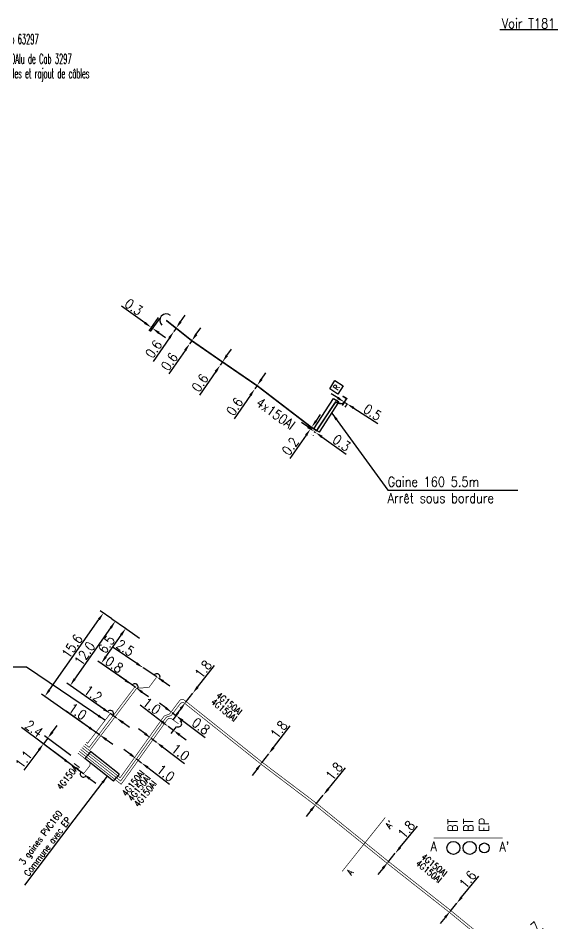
# Model space of a CAD drawing. Header units: millimetres. Extents: x 80000 to 81010, y 144000 to 145002.
# Drawn here: x 80794.9 to 80876.8, y 144131.1 to 144269.8 of the extents above; entities that cross this region are included whole.
import ezdxf
from ezdxf.enums import TextEntityAlignment as Align

# ---------------------------------------------------------------- set-up
doc = ezdxf.new("R2010")
doc.units = ezdxf.units.MM
doc.header["$PDMODE"] = 34
doc.linetypes.add('B_ST_AL', pattern=[2000, 1000, 1000])
doc.layers.get('0').update_dxf_attribs({"linetype": 'CONTINUOUS'})
doc.layers.get('Defpoints').update_dxf_attribs({"linetype": 'CONTINUOUS'})
for name, color, linetype in [('B_100', 3, 'CONTINUOUS'), ('B_110', 1, 'CONTINUOUS'), ('B_200', 7, 'CONTINUOUS'), ('B_300', 7, 'CONTINUOUS'), ('B_400', 7, 'CONTINUOUS'), ('B_900', 7, 'CONTINUOUS')]:
    doc.layers.add(name, color=color, linetype=linetype)
doc.styles.add('M_ROMANS', font='ROMANS.shx', dxfattribs={"width": 0.75})
doc.styles.get("Standard").update_dxf_attribs({"font": 'romans.shx', "width": 0.85})
doc.dimstyles.get("Standard").update_dxf_attribs({"dimtxt": 1.5, "dimasz": 1.2, "dimexe": 0.625, "dimexo": 0.625, "dimgap": 0.25, "dimtad": 1, "dimdec": 1, "dimzin": 0, "dimdsep": 46, "dimtxsty": 'Standard', "dimcen": -0.5, "dimadec": 0, "dimazin": 0, "dimtfac": 1, "dimtdec": 1, "dimtmove": 0, "dimatfit": 3, "dimfxl": 0, "dimtolj": 1, "dimtzin": 0, "dimarcsym": 0})

# ---------------------------------------------------------------- blocks, each defined once
blk = doc.blocks.new('GIS_MODF')
at = {"color": 0, "linetype": 'Continuous', "flags": 128}
for points in [[(-2.18, -0.01), (-1.68, -0.01)], [(1.52, -0.01), (2.02, -0.01)]]:
    blk.add_lwpolyline(points, dxfattribs=at)
at = {"color": 0, "linetype": 'Continuous', "width": 0.5}
blk.add_attdef('DATE', text='', height=1.5, dxfattribs=at).set_placement((-2.5, -0.8), align=Align.RIGHT)
at = {"color": 0, "linetype": 'Continuous', "width": 1.771291}
blk.add_attdef('USER', text='', height=1.5, dxfattribs=at).set_placement((-1.51, -0.8), (1.28, -0.8), align=Align.FIT)
at = {"color": 0, "linetype": 'Continuous', "width": 0.5}
blk.add_attdef('DESC', (2.29, -0.8), '', height=1.5, dxfattribs=at)
blk = doc.blocks.new('*D80')
at = {"layer": 'B_100', "color": 0, "linetype": 'Continuous', "lineweight": -2, "transparency": 16777216}
for p, q in [((80843.84, 144211.66), (80842.83, 144212.31)), ((80844.86, 144211.03), (80844.52, 144210.49)), ((80844.85, 144211.02), (80845.28, 144210.75)), ((80845.28, 144210.76), (80844.94, 144210.22)), ((80846.29, 144210.11), (80849.98, 144207.76))]:
    blk.add_line(p, q, dxfattribs=at)
at = {"layer": 'B_100', "color": 0, "linetype": 'Continuous', "transparency": 16777216}
for points in [[(80843.95, 144211.83), (80843.73, 144211.49), (80844.85, 144211.02)], [(80846.4, 144210.27), (80846.18, 144209.94), (80845.28, 144210.75)]]:
    blk.add_solid(points, dxfattribs=at)
at = {"layer": 'Defpoints', "color": 0, "linetype": 'Continuous', "transparency": 16777216}
for p in [(80845.2, 144211.56), (80845.62, 144211.29), (80845.28, 144210.75)]:
    blk.add_point(p, dxfattribs=at)
at = {"layer": 'B_100', "color": 0, "linetype": 'Continuous', "transparency": 16777216, "insert": (80849.18, 144209.45), "char_height": 1.5, "attachment_point": 5, "rotation": 327.5536}
blk.add_mtext('\\A1;0.5', dxfattribs=at)
blk = doc.blocks.new('B_200_01')
at = {"color": 0, "linetype": 'Continuous', "flags": 128}
blk.add_lwpolyline([(-0.75, -0.75), (-0.75, 0.75), (0.75, 0.75), (0.75, -0.75)], close=True, dxfattribs=at)
at = {"color": 0, "linetype": 'Continuous', "style": 'M_ROMANS', "width": 0.75}
blk.add_text('R', height=0.9, dxfattribs=at).set_placement((0, 0), align=Align.MIDDLE)
at = {"color": 0, "linetype": 'Continuous', "style": 'M_ROMANS', "width": 0.75, "flags": 3}
for tag, p in [('DEF_LEG', (0, -5)), ('DEF_COUP', (0, -7.5)), ('DEF_TYPE', (0, -10))]:
    blk.add_attdef(tag, text='', height=1.2, dxfattribs=at).set_placement(p, align=Align.MIDDLE)
blk = doc.blocks.new('B_300_05')
at = {"color": 0, "linetype": 'Continuous'}
blk.add_arc((0, 0), 1, 270, 90, dxfattribs=at)
at = {"color": 0, "linetype": 'Continuous', "style": 'M_ROMANS', "width": 0.75, "flags": 3}
for tag, p in [('DEF_LEG', (0, -5)), ('DEF_COUP', (0, -7.5)), ('DEF_TYPE', (0, -10))]:
    blk.add_attdef(tag, text='', height=1.2, dxfattribs=at).set_placement(p, align=Align.MIDDLE)
blk = doc.blocks.new('*D81')
at = {"layer": 'B_100', "color": 0, "linetype": 'Continuous', "lineweight": -2, "transparency": 16777216}
for p, q in [((80840.52, 144208.12), (80841.21, 144209.1)), ((80839.83, 144207.14), (80839.68, 144206.93)), ((80838.99, 144205.95), (80836.48, 144202.37))]:
    blk.add_line(p, q, dxfattribs=at)
at = {"layer": 'B_100', "color": 0, "linetype": 'Continuous', "transparency": 16777216}
for points in [[(80840.35, 144208.23), (80840.68, 144208), (80839.83, 144207.14)], [(80838.83, 144206.07), (80839.15, 144205.83), (80839.68, 144206.93)]]:
    blk.add_solid(points, dxfattribs=at)
at = {"layer": 'Defpoints', "color": 0, "linetype": 'Continuous', "transparency": 16777216}
for p in [(80839.68, 144206.93), (80839.68, 144206.93), (80839.83, 144207.14)]:
    blk.add_point(p, dxfattribs=at)
at = {"layer": 'B_100', "color": 0, "linetype": 'Continuous', "transparency": 16777216, "insert": (80836.57, 144204.25), "char_height": 1.5, "attachment_point": 5, "rotation": 54.8721}
blk.add_mtext('\\A1;0.2', dxfattribs=at)
blk = doc.blocks.new('*D82')
at = {"layer": 'B_100', "color": 0, "linetype": 'Continuous', "lineweight": -2, "transparency": 16777216}
for p, q in [((80832.17, 144214.52), (80832.85, 144215.51)), ((80831.48, 144213.54), (80831.14, 144213.04)), ((80830.46, 144212.06), (80827.97, 144208.46))]:
    blk.add_line(p, q, dxfattribs=at)
at = {"layer": 'B_100', "color": 0, "linetype": 'Continuous', "transparency": 16777216}
for points in [[(80832, 144214.64), (80832.33, 144214.41), (80831.48, 144213.54)], [(80830.29, 144212.17), (80830.62, 144211.94), (80831.14, 144213.04)]]:
    blk.add_solid(points, dxfattribs=at)
at = {"layer": 'Defpoints', "color": 0, "linetype": 'Continuous', "transparency": 16777216}
for p in [(80831.48, 144213.54), (80831.14, 144213.04), (80831.14, 144213.04)]:
    blk.add_point(p, dxfattribs=at)
at = {"layer": 'B_100', "color": 0, "linetype": 'Continuous', "transparency": 16777216, "insert": (80828.05, 144210.34), "char_height": 1.5, "attachment_point": 5, "rotation": 55.3052}
blk.add_mtext('\\A1;0.6', dxfattribs=at)
blk = doc.blocks.new('*D83')
at = {"layer": 'B_100', "color": 0, "linetype": 'Continuous', "lineweight": -2, "transparency": 16777216}
for p, q in [((80826.86, 144218.15), (80827.55, 144219.14)), ((80826.18, 144217.17), (80825.84, 144216.67)), ((80825.16, 144215.69), (80822.67, 144212.09))]:
    blk.add_line(p, q, dxfattribs=at)
at = {"layer": 'B_100', "color": 0, "linetype": 'Continuous', "transparency": 16777216}
for points in [[(80826.7, 144218.27), (80827.03, 144218.04), (80826.18, 144217.17)], [(80824.99, 144215.8), (80825.32, 144215.57), (80825.84, 144216.67)]]:
    blk.add_solid(points, dxfattribs=at)
at = {"layer": 'Defpoints', "color": 0, "linetype": 'Continuous', "transparency": 16777216}
for p in [(80825.84, 144216.67), (80825.84, 144216.67), (80826.18, 144217.17)]:
    blk.add_point(p, dxfattribs=at)
at = {"layer": 'B_100', "color": 0, "linetype": 'Continuous', "transparency": 16777216, "insert": (80822.75, 144213.97), "char_height": 1.5, "attachment_point": 5, "rotation": 55.3052}
blk.add_mtext('\\A1;0.6', dxfattribs=at)
blk = doc.blocks.new('*D84')
at = {"layer": 'B_100', "color": 0, "linetype": 'Continuous', "lineweight": -2, "transparency": 16777216}
for p, q in [((80819.77, 144223.32), (80820.45, 144224.31)), ((80819.08, 144222.34), (80818.74, 144221.84)), ((80818.06, 144220.86), (80815.57, 144217.26))]:
    blk.add_line(p, q, dxfattribs=at)
at = {"layer": 'B_100', "color": 0, "linetype": 'Continuous', "transparency": 16777216}
for points in [[(80819.6, 144223.44), (80819.93, 144223.21), (80819.08, 144222.34)], [(80817.89, 144220.97), (80818.22, 144220.74), (80818.74, 144221.84)]]:
    blk.add_solid(points, dxfattribs=at)
at = {"layer": 'Defpoints', "color": 0, "linetype": 'Continuous', "transparency": 16777216}
for p in [(80819.08, 144222.34), (80818.74, 144221.84), (80818.74, 144221.84)]:
    blk.add_point(p, dxfattribs=at)
at = {"layer": 'B_100', "color": 0, "linetype": 'Continuous', "transparency": 16777216, "insert": (80815.65, 144219.14), "char_height": 1.5, "attachment_point": 5, "rotation": 55.3052}
blk.add_mtext('\\A1;0.6', dxfattribs=at)
blk = doc.blocks.new('*D85')
at = {"layer": 'B_100', "color": 0, "linetype": 'Continuous', "lineweight": -2, "transparency": 16777216}
for p, q in [((80822.17, 144221.41), (80822.85, 144222.39)), ((80821.49, 144220.42), (80821.15, 144219.93)), ((80820.46, 144218.94), (80817.97, 144215.34))]:
    blk.add_line(p, q, dxfattribs=at)
at = {"layer": 'B_100', "color": 0, "linetype": 'Continuous', "transparency": 16777216}
for points in [[(80822.01, 144221.52), (80822.34, 144221.29), (80821.49, 144220.42)], [(80820.3, 144219.05), (80820.63, 144218.82), (80821.15, 144219.93)]]:
    blk.add_solid(points, dxfattribs=at)
at = {"layer": 'Defpoints', "color": 0, "linetype": 'Continuous', "transparency": 16777216}
for p in [(80821.15, 144219.93), (80821.15, 144219.93), (80821.49, 144220.42)]:
    blk.add_point(p, dxfattribs=at)
at = {"layer": 'B_100', "color": 0, "linetype": 'Continuous', "transparency": 16777216, "insert": (80818.06, 144217.22), "char_height": 1.5, "attachment_point": 5, "rotation": 55.3052}
blk.add_mtext('\\A1;0.6', dxfattribs=at)
blk = doc.blocks.new('*D86')
at = {"layer": 'B_300', "color": 0, "linetype": 'Continuous', "lineweight": -2, "transparency": 16777216}
for p, q in [((80814.3, 144223.16), (80810.73, 144225.69)), ((80816.35, 144223.98), (80814.91, 144221.95)), ((80816.55, 144223.83), (80815.12, 144221.81)), ((80815.48, 144222.32), (80815.27, 144222.46)), ((80816.46, 144221.63), (80817.44, 144220.93))]:
    blk.add_line(p, q, dxfattribs=at)
at = {"layer": 'B_300', "color": 0, "linetype": 'Continuous', "transparency": 16777216}
for points in [[(80814.41, 144223.32), (80814.18, 144223), (80815.27, 144222.46)], [(80816.57, 144221.79), (80816.34, 144221.46), (80815.48, 144222.32)]]:
    blk.add_solid(points, dxfattribs=at)
at = {"layer": 'Defpoints', "color": 0, "linetype": 'Continuous', "transparency": 16777216}
for p in [(80816.71, 144224.49), (80816.91, 144224.34), (80815.27, 144222.46)]:
    blk.add_point(p, dxfattribs=at)
at = {"layer": 'B_300', "color": 0, "linetype": 'Continuous', "transparency": 16777216, "insert": (80812.6, 144225.59), "char_height": 1.5, "attachment_point": 5, "rotation": 324.6519}
blk.add_mtext('\\A1;0.3', dxfattribs=at)
blk = doc.blocks.new('*D1800')
at = {"layer": 'B_110', "color": 0, "linetype": 'Continuous', "lineweight": -2, "transparency": 16777216}
for p, q in [((80872.22, 144127.58), (80875.32, 144130.4)), ((80870.08, 144125.62), (80871.34, 144126.77)), ((80869.2, 144124.81), (80868.31, 144124))]:
    blk.add_line(p, q, dxfattribs=at)
at = {"layer": 'B_110', "color": 0, "linetype": 'Continuous', "transparency": 16777216}
for points in [[(80872.09, 144127.72), (80872.36, 144127.43), (80871.34, 144126.77)], [(80869.06, 144124.96), (80869.33, 144124.66), (80870.08, 144125.62)]]:
    blk.add_solid(points, dxfattribs=at)
at = {"layer": 'Defpoints', "color": 0, "linetype": 'Continuous', "transparency": 16777216}
for p in [(80871.34, 144126.77), (80871.34, 144126.77), (80870.08, 144125.62)]:
    blk.add_point(p, dxfattribs=at)
at = {"layer": 'B_110', "color": 0, "linetype": 'Continuous', "transparency": 16777216, "insert": (80873.54, 144130.13), "char_height": 1.5, "attachment_point": 5, "rotation": 42.3994}
blk.add_mtext('\\A1;1.7', dxfattribs=at)
blk = doc.blocks.new('*D1801')
at = {"layer": 'B_110', "color": 0, "linetype": 'Continuous', "lineweight": -2, "transparency": 16777216}
for p, q in [((80853.41, 144142.84), (80856.07, 144146.08)), ((80851.51, 144140.53), (80852.65, 144141.92)), ((80850.74, 144139.6), (80849.98, 144138.67))]:
    blk.add_line(p, q, dxfattribs=at)
at = {"layer": 'B_110', "color": 0, "linetype": 'Continuous', "transparency": 16777216}
for points in [[(80853.26, 144142.97), (80853.57, 144142.72), (80852.65, 144141.92)], [(80850.59, 144139.73), (80850.9, 144139.47), (80851.51, 144140.53)]]:
    blk.add_solid(points, dxfattribs=at)
at = {"layer": 'Defpoints', "color": 0, "linetype": 'Continuous', "transparency": 16777216}
for p in [(80852.65, 144141.92), (80852.65, 144141.92), (80851.51, 144140.53)]:
    blk.add_point(p, dxfattribs=at)
at = {"layer": 'B_110', "color": 0, "linetype": 'Continuous', "transparency": 16777216, "insert": (80854.35, 144145.56), "char_height": 1.5, "attachment_point": 5, "rotation": 50.5589}
blk.add_mtext('\\A1;1.8', dxfattribs=at)
blk = doc.blocks.new('*D1802')
at = {"layer": 'B_110', "color": 0, "linetype": 'Continuous', "lineweight": -2, "transparency": 16777216}
for p, q in [((80842.38, 144151.76), (80845.02, 144155.02)), ((80840.5, 144149.43), (80841.63, 144150.83)), ((80839.74, 144148.5), (80838.99, 144147.57))]:
    blk.add_line(p, q, dxfattribs=at)
at = {"layer": 'B_110', "color": 0, "linetype": 'Continuous', "transparency": 16777216}
for points in [[(80842.23, 144151.89), (80842.54, 144151.64), (80841.63, 144150.83)], [(80839.59, 144148.62), (80839.9, 144148.37), (80840.5, 144149.43)]]:
    blk.add_solid(points, dxfattribs=at)
at = {"layer": 'Defpoints', "color": 0, "linetype": 'Continuous', "transparency": 16777216}
for p in [(80841.63, 144150.83), (80841.63, 144150.83), (80840.5, 144149.43)]:
    blk.add_point(p, dxfattribs=at)
at = {"layer": 'B_110', "color": 0, "linetype": 'Continuous', "transparency": 16777216, "insert": (80843.3, 144154.49), "char_height": 1.5, "attachment_point": 5, "rotation": 51.0364}
blk.add_mtext('\\A1;1.8', dxfattribs=at)
blk = doc.blocks.new('*D1803')
at = {"layer": 'B_110', "color": 0, "linetype": 'Continuous', "lineweight": -2, "transparency": 16777216}
for p, q in [((80833.99, 144158.11), (80836.53, 144161.45)), ((80832.18, 144155.72), (80833.27, 144157.16)), ((80831.45, 144154.77), (80830.72, 144153.81))]:
    blk.add_line(p, q, dxfattribs=at)
at = {"layer": 'B_110', "color": 0, "linetype": 'Continuous', "transparency": 16777216}
for points in [[(80833.83, 144158.23), (80834.15, 144157.99), (80833.27, 144157.16)], [(80831.29, 144154.89), (80831.61, 144154.65), (80832.18, 144155.72)]]:
    blk.add_solid(points, dxfattribs=at)
at = {"layer": 'Defpoints', "color": 0, "linetype": 'Continuous', "transparency": 16777216}
for p in [(80833.27, 144157.16), (80833.27, 144157.16), (80832.18, 144155.72)]:
    blk.add_point(p, dxfattribs=at)
at = {"layer": 'B_110', "color": 0, "linetype": 'Continuous', "transparency": 16777216, "insert": (80834.83, 144160.86), "char_height": 1.5, "attachment_point": 5, "rotation": 52.7653}
blk.add_mtext('\\A1;1.8', dxfattribs=at)
blk = doc.blocks.new('*D1804')
at = {"layer": 'B_110', "color": 0, "linetype": 'Continuous', "lineweight": -2, "transparency": 16777216}
for p, q in [((80822.37, 144167.37), (80824.95, 144170.67)), ((80820.53, 144165.01), (80821.63, 144166.43)), ((80819.79, 144164.06), (80819.05, 144163.12))]:
    blk.add_line(p, q, dxfattribs=at)
at = {"layer": 'B_110', "color": 0, "linetype": 'Continuous', "transparency": 16777216}
for points in [[(80822.22, 144167.5), (80822.53, 144167.25), (80821.63, 144166.43)], [(80819.63, 144164.19), (80819.95, 144163.94), (80820.53, 144165.01)]]:
    blk.add_solid(points, dxfattribs=at)
at = {"layer": 'Defpoints', "color": 0, "linetype": 'Continuous', "transparency": 16777216}
for p in [(80821.63, 144166.43), (80821.63, 144166.43), (80820.53, 144165.01)]:
    blk.add_point(p, dxfattribs=at)
at = {"layer": 'B_110', "color": 0, "linetype": 'Continuous', "transparency": 16777216, "insert": (80823.24, 144170.11), "char_height": 1.5, "attachment_point": 5, "rotation": 52.0029}
blk.add_mtext('\\A1;1.8', dxfattribs=at)
blk = doc.blocks.new('*D1805')
at = {"layer": 'B_110', "color": 0, "linetype": 'Continuous', "lineweight": -2, "transparency": 16777216}
for p, q in [((80812.05, 144157.1), (80811.1, 144157.83)), ((80813.01, 144156.37), (80813.8, 144155.76)), ((80814.76, 144155.04), (80818.09, 144152.5))]:
    blk.add_line(p, q, dxfattribs=at)
at = {"layer": 'B_110', "color": 0, "linetype": 'Continuous', "transparency": 16777216}
for points in [[(80812.17, 144157.26), (80811.93, 144156.94), (80813.01, 144156.37)], [(80814.88, 144155.2), (80814.63, 144154.88), (80813.8, 144155.76)]]:
    blk.add_solid(points, dxfattribs=at)
at = {"layer": 'Defpoints', "color": 0, "linetype": 'Continuous', "transparency": 16777216}
for p in [(80813.01, 144156.37), (80813.8, 144155.76), (80813.8, 144155.76)]:
    blk.add_point(p, dxfattribs=at)
at = {"layer": 'B_110', "color": 0, "linetype": 'Continuous', "transparency": 16777216, "insert": (80817.5, 144154.2), "char_height": 1.5, "attachment_point": 5, "rotation": 322.6564}
blk.add_mtext('\\A1;1.0', dxfattribs=at)
blk = doc.blocks.new('*D1806')
at = {"layer": 'B_110', "color": 0, "linetype": 'Continuous', "lineweight": -2, "transparency": 16777216}
for p, q in [((80814.3, 144160.25), (80813.34, 144160.97)), ((80815.26, 144159.53), (80816.06, 144158.93)), ((80817.02, 144158.21), (80820.37, 144155.69))]:
    blk.add_line(p, q, dxfattribs=at)
at = {"layer": 'B_110', "color": 0, "linetype": 'Continuous', "transparency": 16777216}
for points in [[(80814.42, 144160.41), (80814.18, 144160.09), (80815.26, 144159.53)], [(80817.14, 144158.37), (80816.9, 144158.05), (80816.06, 144158.93)]]:
    blk.add_solid(points, dxfattribs=at)
at = {"layer": 'Defpoints', "color": 0, "linetype": 'Continuous', "transparency": 16777216}
for p in [(80815.26, 144159.53), (80816.06, 144158.93), (80816.06, 144158.93)]:
    blk.add_point(p, dxfattribs=at)
at = {"layer": 'B_110', "color": 0, "linetype": 'Continuous', "transparency": 16777216, "insert": (80819.77, 144157.39), "char_height": 1.5, "attachment_point": 5, "rotation": 323.0927}
blk.add_mtext('\\A1;1.0', dxfattribs=at)
blk = doc.blocks.new('*D1807')
at = {"layer": 'B_300', "color": 0, "linetype": 'Continuous', "lineweight": -2, "transparency": 16777216}
for p, q in [((80800.14, 144160.51), (80800.86, 144161.47)), ((80799.42, 144159.55), (80798.76, 144158.67)), ((80802.96, 144156.89), (80798.92, 144159.93)), ((80804.38, 144154.45), (80798.26, 144159.05)), ((80798.04, 144157.71), (80795.74, 144154.66))]:
    blk.add_line(p, q, dxfattribs=at)
at = {"layer": 'B_300', "color": 0, "linetype": 'Continuous', "transparency": 16777216}
for points in [[(80799.98, 144160.63), (80800.3, 144160.39), (80799.42, 144159.55)], [(80797.88, 144157.84), (80798.2, 144157.59), (80798.76, 144158.67)]]:
    blk.add_solid(points, dxfattribs=at)
at = {"layer": 'Defpoints', "color": 0, "linetype": 'Continuous', "transparency": 16777216}
for p in [(80799.42, 144159.55), (80803.46, 144156.51), (80804.88, 144154.08)]:
    blk.add_point(p, dxfattribs=at)
at = {"layer": 'B_300', "color": 0, "linetype": 'Continuous', "transparency": 16777216, "insert": (80795.73, 144156.31), "char_height": 1.5, "attachment_point": 5, "rotation": 53.109}
blk.add_mtext('\\A1;1.1', dxfattribs=at)
blk = doc.blocks.new('*D1808')
at = {"layer": 'B_300', "color": 0, "linetype": 'Continuous', "lineweight": -2, "transparency": 16777216}
for p, q in [((80802.04, 144156.21), (80795.42, 144161.18)), ((80804.88, 144154.08), (80803, 144155.49)), ((80805.84, 144153.36), (80806.8, 144152.64))]:
    blk.add_line(p, q, dxfattribs=at)
at = {"layer": 'B_300', "color": 0, "linetype": 'Continuous', "transparency": 16777216}
for points in [[(80802.16, 144156.37), (80801.92, 144156.05), (80803, 144155.49)], [(80805.96, 144153.52), (80805.72, 144153.2), (80804.88, 144154.08)]]:
    blk.add_solid(points, dxfattribs=at)
at = {"layer": 'Defpoints', "color": 0, "linetype": 'Continuous', "transparency": 16777216}
for p in [(80803, 144155.49), (80803, 144155.49), (80804.88, 144154.08)]:
    blk.add_point(p, dxfattribs=at)
at = {"layer": 'B_300', "color": 0, "linetype": 'Continuous', "transparency": 16777216, "insert": (80797.31, 144161.01), "char_height": 1.5, "attachment_point": 5, "rotation": 323.109}
blk.add_mtext('\\A1;2.4', dxfattribs=at)
blk = doc.blocks.new('*D1809')
at = {"layer": 'B_100', "color": 0, "linetype": 'Continuous', "lineweight": -2, "transparency": 16777216}
for p, q in [((80813.5, 144174.81), (80810.83, 144176.69)), ((80808.3, 144171.99), (80810.66, 144175.35)), ((80812.4, 144167.65), (80807.1, 144171.37))]:
    blk.add_line(p, q, dxfattribs=at)
at = {"layer": 'B_100', "color": 0, "linetype": 'Continuous', "transparency": 16777216}
for points in [[(80810.49, 144175.46), (80810.82, 144175.23), (80811.35, 144176.33)], [(80808.14, 144172.11), (80808.46, 144171.88), (80807.61, 144171.01)]]:
    blk.add_solid(points, dxfattribs=at)
at = {"layer": 'Defpoints', "color": 0, "linetype": 'Continuous', "transparency": 16777216}
for p in [(80811.35, 144176.33), (80814.01, 144174.46), (80812.91, 144167.29)]:
    blk.add_point(p, dxfattribs=at)
at = {"layer": 'B_100', "color": 0, "linetype": 'Continuous', "transparency": 16777216, "insert": (80808.42, 144173.91), "char_height": 1.5, "attachment_point": 5, "rotation": 54.9272}
blk.add_mtext('\\A1;6.5', dxfattribs=at)
blk = doc.blocks.new('*D1810')
at = {"layer": 'B_300', "color": 0, "linetype": 'Continuous', "lineweight": -2, "transparency": 16777216}
for p, q in [((80811.33, 144176.34), (80809.25, 144177.8)), ((80803.56, 144168.6), (80809.07, 144176.46)), ((80808.49, 144163.68), (80802.36, 144167.98))]:
    blk.add_line(p, q, dxfattribs=at)
at = {"layer": 'B_300', "color": 0, "linetype": 'Continuous', "transparency": 16777216}
for points in [[(80808.91, 144176.57), (80809.24, 144176.34), (80809.76, 144177.44)], [(80803.39, 144168.72), (80803.72, 144168.49), (80802.87, 144167.62)]]:
    blk.add_solid(points, dxfattribs=at)
at = {"layer": 'Defpoints', "color": 0, "linetype": 'Continuous', "transparency": 16777216}
for p in [(80809.76, 144177.44), (80811.84, 144175.98), (80809, 144163.32)]:
    blk.add_point(p, dxfattribs=at)
at = {"layer": 'B_300', "color": 0, "linetype": 'Continuous', "transparency": 16777216, "insert": (80805.08, 144172.51), "char_height": 1.5, "attachment_point": 5, "rotation": 54.9272}
blk.add_mtext('\\A1;12.0', dxfattribs=at)
blk = doc.blocks.new('*D1811')
at = {"layer": 'B_100', "color": 0, "linetype": 'Continuous', "lineweight": -2, "transparency": 16777216}
for p, q in [((80809.23, 144177.82), (80807.44, 144179.07)), ((80799.68, 144166.93), (80807.26, 144177.73)), ((80807.06, 144160.28), (80798.48, 144166.3))]:
    blk.add_line(p, q, dxfattribs=at)
at = {"layer": 'B_100', "color": 0, "linetype": 'Continuous', "transparency": 16777216}
for points in [[(80807.1, 144177.85), (80807.42, 144177.62), (80807.95, 144178.71)], [(80799.51, 144167.04), (80799.84, 144166.81), (80798.99, 144165.95)]]:
    blk.add_solid(points, dxfattribs=at)
at = {"layer": 'Defpoints', "color": 0, "linetype": 'Continuous', "transparency": 16777216}
for p in [(80807.95, 144178.71), (80809.74, 144177.46), (80807.57, 144159.92)]:
    blk.add_point(p, dxfattribs=at)
at = {"layer": 'B_100', "color": 0, "linetype": 'Continuous', "transparency": 16777216, "insert": (80803.16, 144173.63), "char_height": 1.5, "attachment_point": 5, "rotation": 54.9272}
blk.add_mtext('\\A1;15.6', dxfattribs=at)
blk = doc.blocks.new('*D1812')
at = {"layer": 'B_300', "color": 0, "linetype": 'Continuous', "lineweight": -2, "transparency": 16777216}
for p, q in [((80808.01, 144164.01), (80804.59, 144166.41)), ((80809.98, 144162.63), (80809, 144163.32)), ((80810.96, 144161.94), (80811.94, 144161.25))]:
    blk.add_line(p, q, dxfattribs=at)
at = {"layer": 'B_300', "color": 0, "linetype": 'Continuous', "transparency": 16777216}
for points in [[(80808.13, 144164.17), (80807.9, 144163.84), (80809, 144163.32)], [(80811.08, 144162.1), (80810.85, 144161.77), (80809.98, 144162.63)]]:
    blk.add_solid(points, dxfattribs=at)
at = {"layer": 'Defpoints', "color": 0, "linetype": 'Continuous', "transparency": 16777216}
for p in [(80809, 144163.32), (80809.98, 144162.63), (80809.98, 144162.63)]:
    blk.add_point(p, dxfattribs=at)
at = {"layer": 'B_300', "color": 0, "linetype": 'Continuous', "transparency": 16777216, "insert": (80806.38, 144166.37), "char_height": 1.5, "attachment_point": 5, "rotation": 324.9272}
blk.add_mtext('\\A1;1.2', dxfattribs=at)
blk = doc.blocks.new('*D1813')
at = {"layer": 'B_100', "color": 0, "linetype": 'Continuous', "lineweight": -2, "transparency": 16777216}
for p, q in [((80805.81, 144161.16), (80802.22, 144163.68)), ((80807.41, 144160.03), (80806.79, 144160.47)), ((80808.39, 144159.34), (80809.37, 144158.65))]:
    blk.add_line(p, q, dxfattribs=at)
at = {"layer": 'B_100', "color": 0, "linetype": 'Continuous', "transparency": 16777216}
for points in [[(80805.92, 144161.32), (80805.69, 144160.99), (80806.79, 144160.47)], [(80808.51, 144159.51), (80808.28, 144159.18), (80807.41, 144160.03)]]:
    blk.add_solid(points, dxfattribs=at)
at = {"layer": 'Defpoints', "color": 0, "linetype": 'Continuous', "transparency": 16777216}
for p in [(80806.79, 144160.47), (80806.79, 144160.47), (80807.41, 144160.03)]:
    blk.add_point(p, dxfattribs=at)
at = {"layer": 'B_100', "color": 0, "linetype": 'Continuous', "transparency": 16777216, "insert": (80804.02, 144163.63), "char_height": 1.5, "attachment_point": 5, "rotation": 324.9272}
blk.add_mtext('\\A1;1.0', dxfattribs=at)
blk = doc.blocks.new('*D1814')
at = {"layer": 'B_300', "color": 0, "linetype": 'Continuous', "lineweight": -2, "transparency": 16777216}
for p, q in [((80813.05, 144171), (80809.43, 144173.44)), ((80816.12, 144168.93), (80814.05, 144170.33)), ((80817.12, 144168.26), (80818.11, 144167.59))]:
    blk.add_line(p, q, dxfattribs=at)
at = {"layer": 'B_300', "color": 0, "linetype": 'Continuous', "transparency": 16777216}
for points in [[(80813.17, 144171.16), (80812.94, 144170.83), (80814.05, 144170.33)], [(80817.23, 144168.43), (80817.01, 144168.09), (80816.12, 144168.93)]]:
    blk.add_solid(points, dxfattribs=at)
at = {"layer": 'Defpoints', "color": 0, "linetype": 'Continuous', "transparency": 16777216}
for p in [(80814.05, 144170.33), (80814.05, 144170.33), (80816.12, 144168.93)]:
    blk.add_point(p, dxfattribs=at)
at = {"layer": 'B_300', "color": 0, "linetype": 'Continuous', "transparency": 16777216, "insert": (80811.3, 144173.38), "char_height": 1.5, "attachment_point": 5, "rotation": 326.0149}
blk.add_mtext('\\A1;2.5', dxfattribs=at)
blk = doc.blocks.new('*D1815')
at = {"layer": 'B_100', "color": 0, "linetype": 'Continuous', "lineweight": -2, "transparency": 16777216}
for p, q in [((80811.31, 144168.41), (80807.73, 144170.92)), ((80812.91, 144167.29), (80812.29, 144167.72)), ((80813.89, 144166.6), (80814.87, 144165.91))]:
    blk.add_line(p, q, dxfattribs=at)
at = {"layer": 'B_100', "color": 0, "linetype": 'Continuous', "transparency": 16777216}
for points in [[(80811.43, 144168.58), (80811.2, 144168.25), (80812.29, 144167.72)], [(80814, 144166.77), (80813.77, 144166.44), (80812.91, 144167.29)]]:
    blk.add_solid(points, dxfattribs=at)
at = {"layer": 'Defpoints', "color": 0, "linetype": 'Continuous', "transparency": 16777216}
for p in [(80812.29, 144167.72), (80812.29, 144167.72), (80812.91, 144167.29)]:
    blk.add_point(p, dxfattribs=at)
at = {"layer": 'B_100', "color": 0, "linetype": 'Continuous', "transparency": 16777216, "insert": (80809.61, 144170.83), "char_height": 1.5, "attachment_point": 5, "rotation": 324.9272}
blk.add_mtext('\\A1;0.8', dxfattribs=at)
blk = doc.blocks.new('*D1816')
at = {"layer": 'B_300', "color": 0, "linetype": 'Continuous', "lineweight": -2, "transparency": 16777216}
for p, q in [((80816.92, 144162.07), (80813.57, 144164.59)), ((80818.68, 144160.75), (80817.88, 144161.35)), ((80819.07, 144161.27), (80818.3, 144160.25)), ((80819.64, 144160.03), (80820.6, 144159.31))]:
    blk.add_line(p, q, dxfattribs=at)
at = {"layer": 'B_300', "color": 0, "linetype": 'Continuous', "transparency": 16777216}
for points in [[(80817.04, 144162.23), (80816.8, 144161.91), (80817.88, 144161.35)], [(80819.76, 144160.19), (80819.52, 144159.87), (80818.68, 144160.75)]]:
    blk.add_solid(points, dxfattribs=at)
at = {"layer": 'Defpoints', "color": 0, "linetype": 'Continuous', "transparency": 16777216}
for p in [(80817.88, 144161.35), (80817.88, 144161.35), (80819.44, 144161.77)]:
    blk.add_point(p, dxfattribs=at)
at = {"layer": 'B_300', "color": 0, "linetype": 'Continuous', "transparency": 16777216, "insert": (80815.37, 144164.49), "char_height": 1.5, "attachment_point": 5, "rotation": 323.0711}
blk.add_mtext('\\A1;1.0', dxfattribs=at)
blk = doc.blocks.new('*D1817')
at = {"layer": 'B_110', "color": 0, "linetype": 'Continuous', "lineweight": -2, "transparency": 16777216}
for p, q in [((80817.5, 144164.18), (80816.55, 144164.9)), ((80818.46, 144163.46), (80819.1, 144162.98)), ((80818.65, 144162.38), (80819.48, 144163.48)), ((80820.06, 144162.26), (80823.56, 144159.63))]:
    blk.add_line(p, q, dxfattribs=at)
at = {"layer": 'B_110', "color": 0, "linetype": 'Continuous', "transparency": 16777216}
for points in [[(80817.62, 144164.34), (80817.38, 144164.02), (80818.46, 144163.46)], [(80820.18, 144162.42), (80819.94, 144162.1), (80819.1, 144162.98)]]:
    blk.add_solid(points, dxfattribs=at)
at = {"layer": 'Defpoints', "color": 0, "linetype": 'Continuous', "transparency": 16777216}
for p in [(80818.46, 144163.46), (80819.1, 144162.98), (80818.28, 144161.88)]:
    blk.add_point(p, dxfattribs=at)
at = {"layer": 'B_110', "color": 0, "linetype": 'Continuous', "transparency": 16777216, "insert": (80822.89, 144161.39), "char_height": 1.5, "attachment_point": 5, "rotation": 323.0711}
blk.add_mtext('\\A1;0.8', dxfattribs=at)
blk = doc.blocks.new('*D1818')
at = {"layer": 'B_110', "color": 0, "linetype": 'Continuous', "lineweight": -2, "transparency": 16777216}
for p, q in [((80862.81, 144135.19), (80865.46, 144138.44)), ((80861.05, 144133.02), (80862.06, 144134.26)), ((80860.29, 144132.09), (80859.53, 144131.16))]:
    blk.add_line(p, q, dxfattribs=at)
at = {"layer": 'B_110', "color": 0, "linetype": 'Continuous', "transparency": 16777216}
for points in [[(80862.66, 144135.31), (80862.97, 144135.06), (80862.06, 144134.26)], [(80860.13, 144132.21), (80860.44, 144131.96), (80861.05, 144133.02)]]:
    blk.add_solid(points, dxfattribs=at)
at = {"layer": 'Defpoints', "color": 0, "linetype": 'Continuous', "transparency": 16777216}
for p in [(80862.06, 144134.26), (80862.06, 144134.26), (80861.05, 144133.02)]:
    blk.add_point(p, dxfattribs=at)
at = {"layer": 'B_110', "color": 0, "linetype": 'Continuous', "transparency": 16777216, "insert": (80863.74, 144137.91), "char_height": 1.5, "attachment_point": 5, "rotation": 50.842}
blk.add_mtext('\\A1;1.6', dxfattribs=at)

msp = doc.modelspace()

# ---------------------------------------------------------------- linework, layer by layer
at = {"layer": 'B_100', "linetype": 'Continuous'}
for p, q in [((80839.26, 144207.22), (80838.28, 144207.91)), ((80839.88, 144206.02), (80839.87, 144206.01)), ((80840.08, 144205.88), (80840.08, 144205.87)), ((80840.24, 144206.52), (80840.44, 144206.38)), ((80841.42, 144205.68), (80845.15, 144203.04))]:
    msp.add_line(p, q, dxfattribs=at)
at = {"layer": 'B_100', "linetype": 'B_ST_AL', "flags": 128}
msp.add_lwpolyline([(80817.57, 144223.54, 0.25, 0.25, 0), (80819.08, 144222.34, 0.25, 0.25, 0), (80821.49, 144220.42, 0.25, 0.25, 0), (80826.18, 144217.17, 0.25, 0.25, 0), (80831.48, 144213.54, 0.25, 0.25, 0), (80839.83, 144207.14, 0.25, 0.25, 0), (80840.62, 144206.67, 0.25, 0.25, 0), (80843.32, 144210.76, 0.25, 0.25, 0), (80843.53, 144211.03, 0.25, 0.25, 0), (80843.96, 144210.88, 0.25, 0.25, 0), (80844.29, 144210.78, 0.25, 0.25, 0), (80844.62, 144210.78, 0.25, 0.25, 0), (80844.85, 144211.02, 0.25, 0.25, 0), (80845.2, 144211.56, 0.25, 0.25, 0), (80844.58, 144211.94, 0, 0, 0)], format="xyseb", dxfattribs=at)
at = {"layer": 'B_100', "linetype": 'B_ST_AL', "ltscale": 0.5, "const_width": 0.1, "flags": 128}
for points in [[(80816.12, 144168.93), (80814.93, 144167.32), (80813.05, 144167.19), (80807.54, 144159.92), (80805.82, 144157.65), (80804.88, 144158.39)], [(80812.76, 144167.39), (80807.27, 144160.13), (80805.76, 144158.14), (80805.1, 144158.66)], [(80809, 144163.32), (80806.81, 144160.45), (80805.53, 144158.77), (80805.3, 144158.95)]]:
    msp.add_lwpolyline(points, dxfattribs=at)
for points in [[(80804.66, 144158.11), (80810.52, 144153.49), (80812.72, 144156.57), (80814.97, 144159.73), (80817.19, 144162.84, -0.161356), (80817.44, 144163.02), (80817.91, 144163.18, 0.154883), (80818.16, 144163.35), (80819.62, 144165.3, -0.422555), (80820.33, 144165.39), (80820.64, 144165.15), (80832.28, 144155.86), (80840.6, 144149.57), (80851.62, 144140.66), (80861.16, 144133.15), (80870.19, 144125.76), (80884.49, 144115.08, 0.293689), (80904.51, 144115.93), (80915.37, 144122.33), (80918.8, 144124.61), (80924.6, 144128.35), (80931.2, 144133.31), (80934.82, 144135.67), (80938.89, 144139.34), (80938.1, 144140.35)], [(80804.03, 144157.28), (80805.72, 144155.94, -0.414214), (80805.8, 144155.24), (80804.88, 144154.08)]]:
    msp.add_lwpolyline(points, format="xyb", dxfattribs=at)
at = {"layer": 'B_100', "linetype": 'B_ST_AL', "ltscale": 0.5, "flags": 128}
msp.add_lwpolyline([(80804.24, 144157.55, 0.1, 0.1, 0), (80810.67, 144152.49, 0.1, 0.1, 0), (80813.29, 144156.17, 0.1, 0.1, 0), (80815.54, 144159.33, 0.1, 0.1, 0), (80817.72, 144162.38, 0.1, 0.1, -0.414214), (80818.42, 144162.5, 0.1, 0.1, 0), (80819.44, 144161.77, 0, 0, 0)], format="xyseb", dxfattribs=at)
at = {"layer": 'B_100', "linetype": 'Continuous'}
for points in [[(80839.37, 144207.38), (80839.14, 144207.05), (80840.24, 144206.52)], [(80841.53, 144205.85), (80841.3, 144205.52), (80840.44, 144206.38)]]:
    msp.add_solid(points, dxfattribs=at)
at = {"layer": 'B_110', "linetype": 'B_ST_AL', "ltscale": 0.5, "const_width": 0.1, "flags": 128}
msp.add_lwpolyline([(80804.45, 144157.83), (80810.6, 144152.99), (80813.01, 144156.37), (80815.26, 144159.53), (80817.47, 144162.63, -0.161356), (80817.72, 144162.82), (80818.2, 144162.97, 0.154883), (80818.44, 144163.15), (80819.69, 144164.8, -0.422555), (80820.4, 144164.89), (80820.42, 144164.87), (80832.07, 144155.59), (80840.39, 144149.29), (80851.4, 144140.39), (80860.94, 144132.88), (80869.98, 144125.48), (80884.3, 144114.78, 0.293769), (80904.7, 144115.64), (80915.55, 144122.03), (80918.99, 144124.32), (80924.8, 144128.06), (80931.4, 144133.02), (80935.04, 144135.39), (80939.13, 144139.08), (80946.02, 144144.05), (80947.14, 144142.88), (80948.94, 144144.3)], format="xyb", dxfattribs=at)
at = {"layer": 'B_400', "color": 7, "linetype": 'CONTINUOUS'}
for p, q in [((80840.19, 144206.95), (80843.17, 144211.57)), ((80841.03, 144206.41), (80844.01, 144211.03)), ((80843.17, 144211.57), (80843.59, 144211.3)), ((80844.01, 144211.03), (80843.59, 144211.3)), ((80840.19, 144206.95), (80840.61, 144206.68)), ((80841.03, 144206.41), (80840.61, 144206.68))]:
    msp.add_line(p, q, dxfattribs=at)
at = {"layer": 'B_400', "color": 7, "linetype": 'CONTINUOUS', "ltscale": 0.5}
for p, q in [((80805.11, 144156.42), (80805.54, 144156.97)), ((80805.98, 144157.52), (80805.54, 144156.97)), ((80810.37, 144154.06), (80805.98, 144157.52)), ((80809.5, 144152.96), (80805.11, 144156.42)), ((80810.37, 144154.06), (80809.93, 144153.51)), ((80809.5, 144152.96), (80809.93, 144153.51))]:
    msp.add_line(p, q, dxfattribs=at)
at = {"layer": 'B_900', "const_width": 0.1, "flags": 128}
for points in [[(80844.51, 144139.14), (80851.12, 144147.41)], [(80858.55, 144144.25), (80869.08, 144144.25)]]:
    msp.add_lwpolyline(points, dxfattribs=at)
at = {"layer": 'B_900', "color": 1}
msp.add_circle((80861.55, 144142.75), 1, dxfattribs=at)
at = {"layer": 'B_900', "color": 3}
for centre, radius in [((80864.05, 144142.75), 1), ((80866.3, 144142.75), 0.75)]:
    msp.add_circle(centre, radius, dxfattribs=at)
at = {"layer": 'Defpoints', "linetype": 'ByBlock'}
for p in [(80840.24, 144206.53), (80840.24, 144206.52)]:
    msp.add_point(p, dxfattribs=at)

# ---------------------------------------------------------------- block references
at = {"layer": 'B_100', "linetype": 'Continuous'}
ref = msp.add_blockref('GIS_MODF', (80779.64, 144266.65), dxfattribs=at)
ref.add_attrib('DATE', '13/03/03', dxfattribs={"layer": '0', "color": 0, "linetype": 'Continuous', "height": 1.5, "width": 0.5}).set_placement((80777.13, 144265.86), align=Align.RIGHT)
ref.add_attrib('USER', 'ME', dxfattribs={"layer": '0', "color": 0, "linetype": 'Continuous', "height": 1.5, "width": 0.950449}).set_placement((80778.13, 144265.86), (80780.91, 144265.86), align=Align.FIT)
ref.add_attrib('DESC', 'Pose 4x150Alu vers cab 63297', (80781.93, 144265.86), dxfattribs={"layer": '0', "color": 0, "linetype": 'Continuous', "height": 1.5, "width": 0.5})
ref = msp.add_blockref('GIS_MODF', (80781.26, 144263.65), dxfattribs=at)
ref.add_attrib('DATE', '11/12/2003', dxfattribs={"layer": '0', "color": 0, "linetype": 'Continuous', "height": 1.5, "width": 0.5}).set_placement((80778.75, 144262.85), align=Align.RIGHT)
ref.add_attrib('USER', 'ME', dxfattribs={"layer": '0', "color": 0, "linetype": 'Continuous', "height": 1.5, "width": 0.950449}).set_placement((80779.75, 144262.85), (80782.53, 144262.85), align=Align.FIT)
ref.add_attrib('DESC', 'Pose cable BT 4x150Alu de Cab 3297', (80783.54, 144262.85), dxfattribs={"layer": '0', "color": 0, "linetype": 'Continuous', "height": 1.5, "width": 0.5})
ref = msp.add_blockref('GIS_MODF', (80781.17, 144261.42), dxfattribs=at)
ref.add_attrib('DATE', '16/02/2001', dxfattribs={"layer": '0', "color": 0, "linetype": 'B_ST_AL', "height": 1.5, "width": 0.5}).set_placement((80778.67, 144260.62), align=Align.RIGHT)
ref.add_attrib('USER', 'AA', dxfattribs={"layer": '0', "color": 0, "linetype": 'B_ST_AL', "height": 1.5, "width": 1.113383}).set_placement((80779.66, 144260.62), (80782.45, 144260.62), align=Align.FIT)
ref.add_attrib('DESC', 'Suppressions de câbles et rajout de câbles', (80783.46, 144260.62), dxfattribs={"layer": '0', "color": 0, "linetype": 'B_ST_AL', "height": 1.5, "width": 0.5})
at = {"layer": 'B_200', "linetype": 'ByBlock', "rotation": 57.80918449078936}
msp.add_blockref('B_200_01', (80843.64, 144213.27), dxfattribs=at)
at = {"layer": 'B_300', "linetype": 'ByBlock', "rotation": 139.0016592126497}
msp.add_blockref('B_300_05', (80817.57, 144223.54), dxfattribs=at)
at = {"layer": 'B_300', "ltscale": 0.5, "xscale": 0.5, "yscale": 0.5, "zscale": 0.5}
for p, rotation in [((80816.12, 144168.93), 56.64217997229564), ((80812.76, 144167.39), 54.92721462716248), ((80809, 144163.32), 58.72691069132475), ((80819.44, 144161.77), 324.5183041682404), ((80804.88, 144154.08), 233.2526173435826)]:
    msp.add_blockref('B_300_05', p, dxfattribs=dict(at, rotation=rotation))

# ---------------------------------------------------------------- texts
at = {"layer": 'B_100', "linetype": 'Continuous', "width": 0.85}
msp.add_text('4x150Al', height=1.5, rotation=324.3808, dxfattribs=at).set_placement((80834.33, 144209.24), align=Align.MIDDLE)
at = {"layer": 'B_100', "linetype": 'Continuous', "ltscale": 0.5, "width": 0.85}
for rotation, p in [(320.793, (80825.11, 144165.94)), (51.7304, (80801.49, 144151.53)), (51.7304, (80811.48, 144150.54)), (51.7304, (80813.33, 144148.92)), (320.842, (80856.51, 144141.21))]:
    msp.add_text('4G150Al', height=1, rotation=rotation, dxfattribs=at).set_placement(p)
at = {"layer": 'B_100', "linetype": 'Continuous', "insert": (80873.07, 144270.26), "char_height": 1.5, "attachment_point": 5}
msp.add_mtext('\\A1;\\PVoir T181', dxfattribs=at)
at = {"layer": 'B_100', "linetype": 'Continuous', "insert": (80844.43, 144204.77), "char_height": 1.5, "attachment_point": 5, "rotation": 324.6519}
msp.add_mtext('\\A1;0.3', dxfattribs=at)
at = {"layer": 'B_110', "linetype": 'Continuous', "ltscale": 0.5, "width": 0.85}
for rotation, p in [(320.793, (80824.33, 144164.94)), (51.7304, (80812.38, 144149.79)), (320.842, (80855.69, 144140.23))]:
    msp.add_text('4G150Al', height=1, rotation=rotation, dxfattribs=at).set_placement(p)
at = {"layer": 'B_400', "linetype": 'Continuous', "insert": (80851.48, 144197.56), "char_height": 1.5, "attachment_point": 4}
msp.add_mtext('Gaine 160 5.5m\\PArrêt sous bordure', dxfattribs=at)
at = {"layer": 'B_400', "linetype": 'Continuous', "ltscale": 0.5, "insert": (80803.06, 144146.98), "char_height": 1, "attachment_point": 9, "rotation": 52.9533}
msp.add_mtext('\\A1;3 gaines PVC160\\PCommune avec EP', dxfattribs=at)
at = {"layer": 'B_900', "color": 1, "width": 0.85}
msp.add_text('BT', height=1.5, rotation=90, dxfattribs=at).set_placement((80862.2, 144145.2))
at = {"layer": 'B_900', "color": 3, "width": 0.85}
for s, p in [('BT', (80864.61, 144145.21)), ('EP', (80866.99, 144145.19))]:
    msp.add_text(s, height=1.5, rotation=90, dxfattribs=at).set_placement(p)
at = {"layer": 'B_900', "width": 0.85}
for s, p in [("A'", (80851.85, 144145.61)), ('A', (80845.93, 144138.47))]:
    msp.add_text(s, height=1, rotation=51.361, dxfattribs=at).set_placement(p)
for s, p in [('A', (80858.06, 144142.24)), ("A'", (80868.59, 144142.2))]:
    msp.add_text(s, height=1.5, dxfattribs=at).set_placement(p)

# ---------------------------------------------------------------- dimensions: what is measured, and where the dimension line sits
at = {"layer": 'B_100', "linetype": 'Continuous'}
for base, p1, p2, angle, picture, middle in [((80818.74, 144221.84), (80819.08, 144222.34), (80818.74, 144221.84), 235.3052, '*D84', (80816.47, 144218.57)), ((80821.15, 144219.93), (80821.49, 144220.42), (80821.15, 144219.93), 235.3052, '*D85', (80818.88, 144216.65)), ((80825.84, 144216.67), (80826.18, 144217.17), (80825.84, 144216.67), 235.3052, '*D83', (80823.57, 144213.4)), ((80831.14, 144213.04), (80831.48, 144213.54), (80831.14, 144213.04), 235.3052, '*D82', (80828.87, 144209.77)), ((80845.28, 144210.75), (80845.2, 144211.56), (80845.62, 144211.29), 327.5536, '*D80', (80848.64, 144208.61)), ((80839.68, 144206.93), (80839.83, 144207.14), (80839.68, 144206.93), 234.8721, '*D81', (80837.39, 144203.67))]:
    dim = msp.add_linear_dim(base=base, p1=p1, p2=p2, angle=angle, dimstyle='Standard', dxfattribs=at)
    dim.commit()
    dim.dimension.update_dxf_attribs({"geometry": picture, "text_midpoint": middle, "dimtype": 161})
for base, p1, p2, angle, picture, middle in [((80807.95, 144178.71), (80807.57, 144159.92), (80809.74, 144177.46), 234.9272, '*D1811', (80803.98, 144173.06)), ((80811.35, 144176.33), (80812.91, 144167.29), (80814.01, 144174.46), 234.9272, '*D1809', (80809.24, 144173.33)), ((80812.29, 144167.72), (80812.91, 144167.29), (80812.29, 144167.72), 324.9272, '*D1815', (80809.03, 144170.01))]:
    dim = msp.add_linear_dim(base=base, p1=p1, p2=p2, angle=angle, dimstyle='Standard', override={"dimatfit": 0}, dxfattribs=at)
    dim.commit()
    dim.dimension.update_dxf_attribs({"geometry": picture, "text_midpoint": middle, "dimtype": 160})
dim = msp.add_linear_dim(base=(80806.79, 144160.47), p1=(80807.41, 144160.03), p2=(80806.79, 144160.47), angle=324.9272, text='1.0', dimstyle='Standard', override={"dimscale": 1, "dimlfac": 1, "dimlunit": 2, "dimatfit": 0}, dxfattribs=at)
dim.commit()
dim.dimension.update_dxf_attribs({"geometry": '*D1813', "text_midpoint": (80803.44, 144162.82), "dimtype": 160})
at = {"layer": 'B_110', "linetype": 'Continuous'}
for base, p1, p2, angle, override, picture, middle in [((80821.63, 144166.43), (80820.53, 144165.01), (80821.63, 144166.43), 232.0029, {"dimscale": 1, "dimlfac": 1, "dimlunit": 2, "dimatfit": 0}, '*D1804', (80824.03, 144169.5)), ((80819.1, 144162.98), (80818.46, 144163.46), (80818.28, 144161.88), 143.0711, {"dimatfit": 0}, '*D1817', (80822.29, 144160.59)), ((80833.27, 144157.16), (80832.18, 144155.72), (80833.27, 144157.16), 232.7653, {"dimscale": 1, "dimlfac": 1, "dimlunit": 2, "dimatfit": 0}, '*D1803', (80835.62, 144160.26)), ((80816.06, 144158.93), (80815.26, 144159.53), (80816.06, 144158.93), 143.0927, {"dimatfit": 0}, '*D1806', (80819.17, 144156.59)), ((80813.8, 144155.76), (80813.01, 144156.37), (80813.8, 144155.76), 142.6564, {"dimscale": 1, "dimlfac": 1, "dimlunit": 2, "dimatfit": 0}, '*D1805', (80816.9, 144153.4)), ((80841.63, 144150.83), (80840.5, 144149.43), (80841.63, 144150.83), 231.0364, {"dimscale": 1, "dimlfac": 1, "dimlunit": 2, "dimatfit": 0}, '*D1802', (80844.08, 144153.86)), ((80852.65, 144141.92), (80851.51, 144140.53), (80852.65, 144141.92), 230.5589, {"dimscale": 1, "dimlfac": 1, "dimlunit": 2, "dimatfit": 0}, '*D1801', (80855.12, 144144.93)), ((80862.06, 144134.26), (80861.05, 144133.02), (80862.06, 144134.26), 230.842, {"dimatfit": 0}, '*D1818', (80864.52, 144137.28)), ((80871.34, 144126.77), (80870.08, 144125.62), (80871.34, 144126.77), 222.3994, {"dimscale": 1, "dimlfac": 1, "dimlunit": 2, "dimatfit": 0}, '*D1800', (80874.21, 144129.39))]:
    dim = msp.add_linear_dim(base=base, p1=p1, p2=p2, angle=angle, dimstyle='Standard', override=override, dxfattribs=at)
    dim.commit()
    dim.dimension.update_dxf_attribs({"geometry": picture, "text_midpoint": middle, "dimtype": 160})
at = {"layer": 'B_300', "linetype": 'Continuous'}
dim = msp.add_linear_dim(base=(80815.2738, 144222.4646), p1=(80816.9112, 144224.341), p2=(80816.7073, 144224.4856), angle=144.6519, dimstyle='Standard', dxfattribs=at)
dim.commit()
dim.dimension.update_dxf_attribs({"geometry": '*D86', "text_midpoint": (80812.0228, 144224.7705), "dimtype": 161})
for base, p1, p2, angle, override, picture, middle in [((80809.76, 144177.44), (80809, 144163.32), (80811.84, 144175.98), 234.9272, {"dimatfit": 0}, '*D1810', (80805.9, 144171.94)), ((80814.05, 144170.33), (80816.12, 144168.93), (80814.05, 144170.33), 326.0149, {"dimscale": 1, "dimlfac": 1, "dimlunit": 2, "dimatfit": 0}, '*D1814', (80810.74, 144172.56)), ((80809.98, 144162.63), (80809, 144163.32), (80809.98, 144162.63), 144.9272, {"dimatfit": 0}, '*D1812', (80805.81, 144165.55)), ((80817.88, 144161.35), (80819.44, 144161.77), (80817.88, 144161.35), 323.0711, {"dimatfit": 0}, '*D1816', (80814.77, 144163.69)), ((80803.0038, 144155.4889), (80804.8833, 144154.0782), (80803.0038, 144155.4889), 323.109, {"dimatfit": 0}, '*D1808', (80796.7137, 144160.2102)), ((80799.42, 144159.55), (80804.88, 144154.08), (80803.46, 144156.51), 233.109, {"dimatfit": 0}, '*D1807', (80796.53, 144155.71))]:
    dim = msp.add_linear_dim(base=base, p1=p1, p2=p2, angle=angle, dimstyle='Standard', override=override, dxfattribs=at)
    dim.commit()
    dim.dimension.update_dxf_attribs({"geometry": picture, "text_midpoint": middle, "dimtype": 160})

# ---------------------------------------------------------------- leaders
at = {"layer": 'B_100', "linetype": 'Continuous', "annotation_type": 0, "has_hookline": 1, "hookline_direction": 1, "text_width": 8.8}
msp.add_leader([(80881.26, 144266.07), (80878.92, 144268.01), (80877.72, 144268.01)], dimstyle='Standard', dxfattribs=at)
at = {"layer": 'B_100', "linetype": 'Continuous', "ltscale": 0.5, "annotation_type": 0, "has_hookline": 1, "hookline_direction": 1, "text_width": 7.93}
msp.add_leader([(80808.19, 144162.31), (80796.19, 144170.43), (80794.99, 144170.43)], dimstyle='Standard', override={"dimfxl": 1.25}, dxfattribs=at)
at = {"layer": 'B_400', "linetype": 'Continuous', "annotation_type": 0, "has_hookline": 1, "hookline_direction": 0, "text_width": 18.46}
msp.add_leader([(80842.95, 144209.33), (80851.53, 144197.53), (80852.73, 144197.53)], dimstyle='Standard', dxfattribs=at)
at = {"layer": 'B_400', "linetype": 'Continuous', "ltscale": 0.5, "annotation_type": 0, "has_hookline": 1, "hookline_direction": 1, "text_width": 12.26, "horizontal_direction": (0.602465, 0.798145, 0)}
msp.add_leader([(80808.55, 144153.71), (80803.41, 144147.03)], dimstyle='Standard', override={"dimfxl": 1.25}, dxfattribs=at)

doc.saveas('drawing.dxf')
